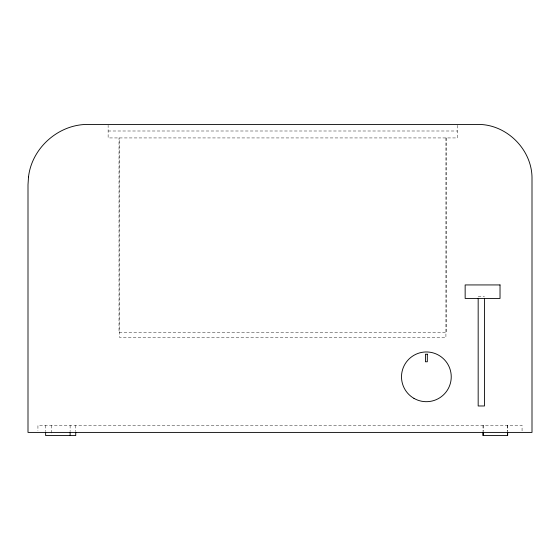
<?xml version="1.0" encoding="UTF-8"?>
<svg xmlns="http://www.w3.org/2000/svg" width="560" height="560" viewBox="0 0 560 560"><rect width="100%" height="100%" fill="white"/><g stroke="black" fill="none" stroke-linecap="round" stroke-linejoin="round"><path stroke-width="0.42" stroke-dasharray="2.8 2.1" d="M108.129 130.998L457.506 130.998M478.17 296.548L484.484 296.548M522.067 430.843L522.067 425.341L37.933 425.341L37.933 430.843M507.661 425.341L507.661 431.305M507.528 425.341L507.528 431.305M483.175 425.341L483.175 431.305M483.035 425.341L483.035 431.305M457.506 125.279L457.506 137.935L108.129 137.935L108.129 125.279M446.621 137.935L446.621 332.696L119.014 332.696L119.014 137.935M445.914 137.935L445.914 337.617L119.721 337.617L119.721 137.935M75.733 425.341L75.733 431.305M70.119 425.341L70.119 431.305M51.247 425.341L51.247 434.714M45.633 425.341L45.633 431.305"/><path stroke-width="0.84" d="M507.661 432.159L507.661 435.568L483.035 435.568L483.035 432.159M507.528 432.159L507.528 435.568M484.484 298.284L484.484 405.979L478.17 405.979L478.17 298.284M483.175 432.159L483.175 435.568M75.733 432.159L75.733 435.568L45.633 435.568L45.633 432.159M70.119 432.159L70.119 435.568M28.518 176.876L28 184.744L28 432.411L532 432.411L532 179.109C532.616 149.884 506.548 123.816 477.323 124.432L88.312 124.432C58.926 123.963 31.885 147.679 28.518 176.876M500.024 284.935L465.15 284.935L465.15 298.438L500.024 298.438L500.024 284.935M427.315 354.2L425.425 354.2L425.425 361.774L427.315 361.774L427.315 354.2M413.938 398.356A24.864 24.864 0 0 0 451.241 376.824A24.864 24.864 0 0 0 413.938 355.292A24.864 24.864 0 0 0 413.938 398.356"/></g></svg>
